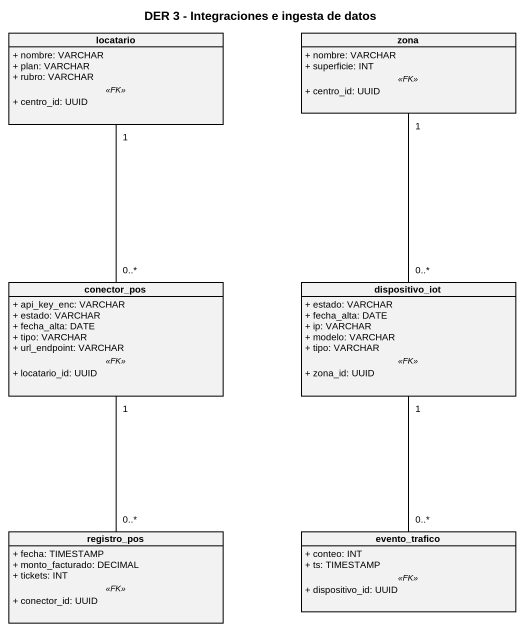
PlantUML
@startuml
title DER 3 - Integraciones e ingesta de datos
hide circle
hide empty members
skinparam classAttributeIconSize 0
class locatario {
  + nombre: VARCHAR
  + plan: VARCHAR
  + rubro: VARCHAR
  .. <<FK>> ..
  + centro_id: UUID
}
class zona {
  + nombre: VARCHAR
  + superficie: INT
  .. <<FK>> ..
  + centro_id: UUID
}
class conector_pos {
  + api_key_enc: VARCHAR
  + estado: VARCHAR
  + fecha_alta: DATE
  + tipo: VARCHAR
  + url_endpoint: VARCHAR
  .. <<FK>> ..
  + locatario_id: UUID
}
class dispositivo_iot {
  + estado: VARCHAR
  + fecha_alta: DATE
  + ip: VARCHAR
  + modelo: VARCHAR
  + tipo: VARCHAR
  .. <<FK>> ..
  + zona_id: UUID
}
class registro_pos {
  + fecha: TIMESTAMP
  + monto_facturado: DECIMAL
  + tickets: INT
  .. <<FK>> ..
  + conector_id: UUID
}
class evento_trafico {
  + conteo: INT
  + ts: TIMESTAMP
  .. <<FK>> ..
  + dispositivo_id: UUID
}
locatario "1" -- "0..*" conector_pos
zona "1" -- "0..*" dispositivo_iot
conector_pos "1" -- "0..*" registro_pos
dispositivo_iot "1" -- "0..*" evento_trafico
@enduml
